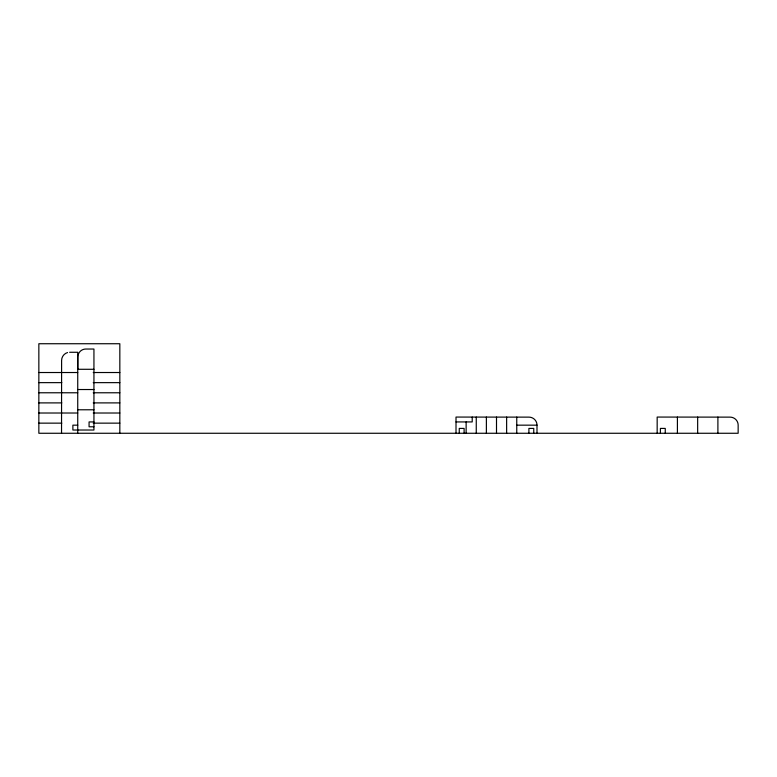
<?xml version="1.0" encoding="UTF-8"?>
<svg xmlns="http://www.w3.org/2000/svg" width="777" height="777" viewBox="0 0 777 777"><rect width="100%" height="100%" fill="white"/><g stroke="black" fill="none" stroke-linecap="round" stroke-linejoin="round"><path stroke-width="1.17" d="M67.56 352.554C64.122 353.506 61.626 356.808 61.606 360.373L61.538 433.265M69.639 352.272L77.739 352.272L77.739 433.265M77.739 369.289L93.939 369.289M38.85 372.523L77.739 372.523M93.24 372.523L119.833 372.523M38.85 382.643L61.82 382.643M93.24 382.643L119.833 382.643M77.739 389.53L93.939 389.53M38.85 392.773L77.739 392.773M93.24 392.773L119.833 392.773M38.85 402.894L61.82 402.894M93.24 402.894L119.833 402.894M77.739 409.78L93.939 409.78M38.85 413.014L77.739 413.014M93.24 413.014L119.833 413.014M93.939 421.93L89.073 421.93L89.073 426.787L93.939 426.787M456.012 421.93L472.212 421.93L472.212 417.064M38.85 423.144L61.82 423.144M93.24 423.144L119.833 423.144M77.739 425.165L72.883 425.165L72.883 430.021L93.939 430.021L93.939 349.038L85.839 349.038A7.993 7.993 0 0 0 80.157 351.408A8.129 8.129 0 0 0 77.807 357.138L77.807 369.289M516.754 425.165L536.994 425.165L536.994 433.265M717.899 417.064L717.899 433.265M697.659 417.064L697.659 433.265M677.408 417.064L677.408 433.265M665.258 433.265L665.258 428.409L660.401 428.409L660.401 433.265M657.167 433.265L657.167 417.064L730.05 417.132A8.129 8.129 0 0 1 735.78 419.483A7.993 7.993 0 0 1 738.15 425.165L738.15 433.265L38.85 433.265L38.85 343.735L119.833 343.735L119.833 433.265M533.76 433.265L533.76 428.409L528.904 428.409L528.904 433.265M516.754 417.064L516.754 433.265M506.633 417.064L506.633 433.265M496.503 417.064L496.503 433.265M486.383 417.064L486.383 433.265M476.262 417.064L476.262 433.265M466.132 421.93L466.132 433.265M464.112 433.265L464.112 428.409L459.256 428.409L459.256 433.265M456.012 433.265L456.012 417.064L528.904 417.132A8.129 8.129 0 0 1 534.625 419.483A7.993 7.993 0 0 1 537.004 425.165"/></g></svg>
